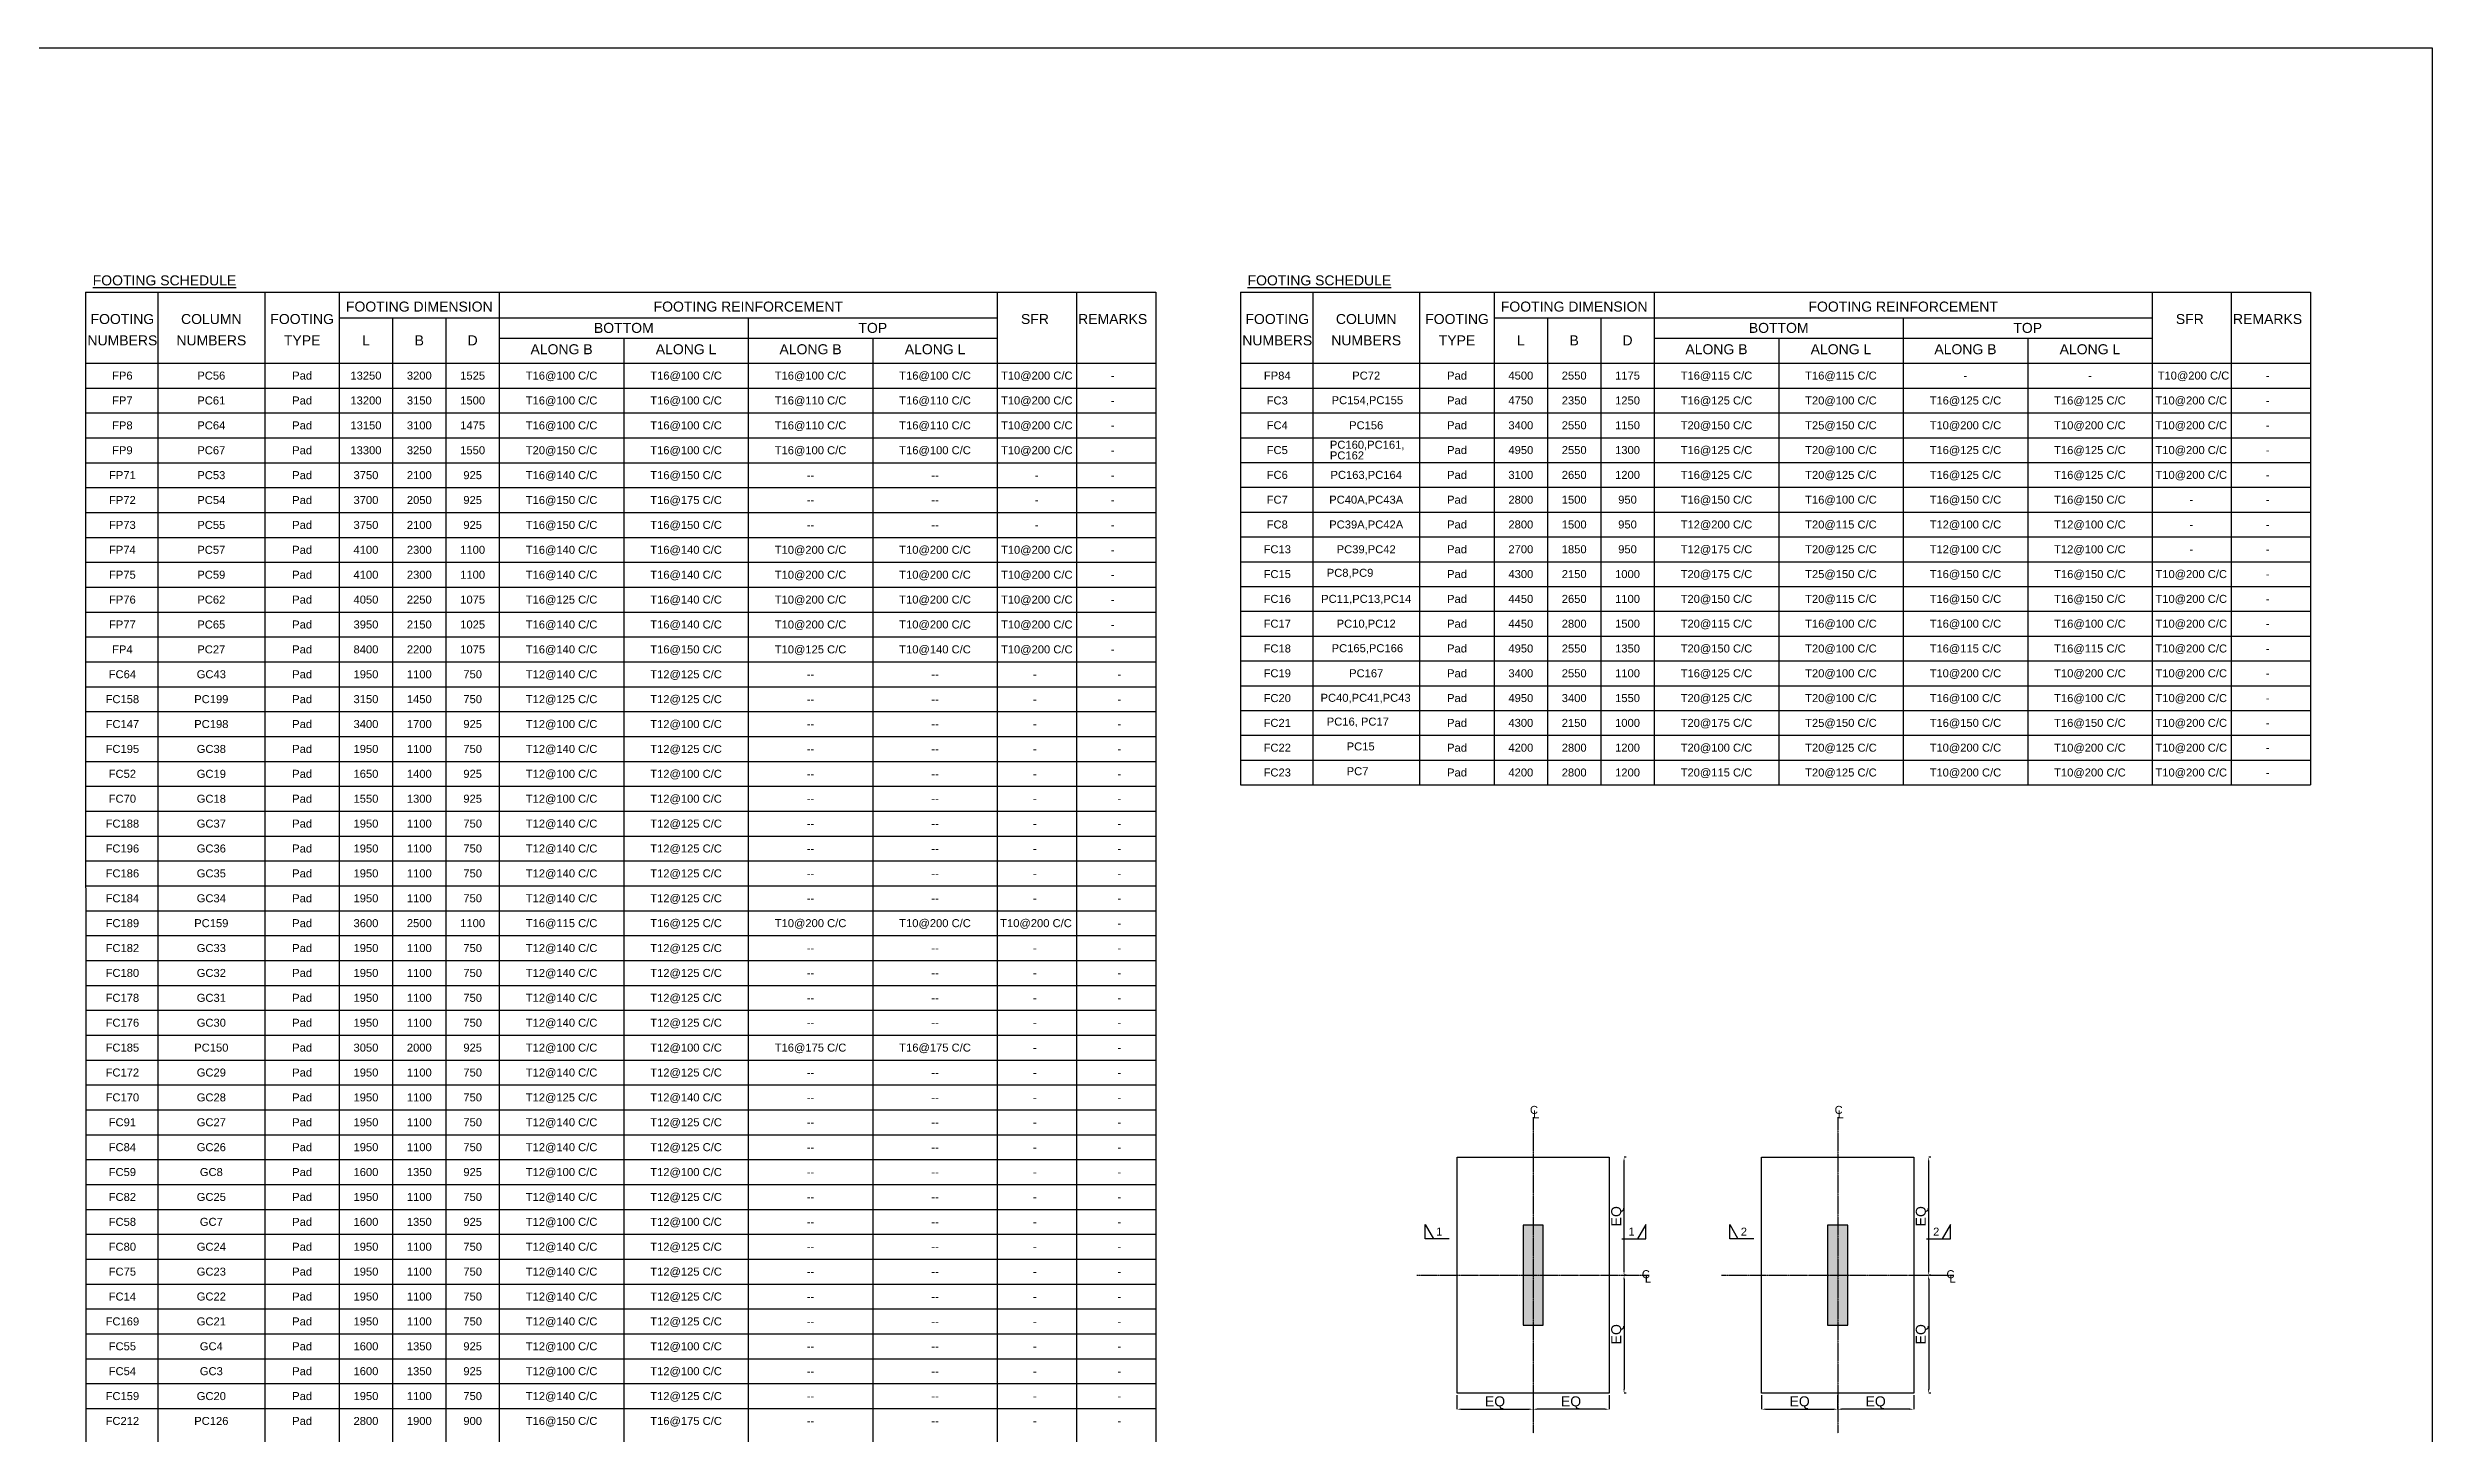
# Model space of a CAD drawing. Header units: inches. Extents: x 35396 to 130080, y -44382 to 22048.
# Drawn here: x 70486 to 130080, y -12591 to 22048 of the extents above; entities that cross this region are included whole.
import ezdxf
from ezdxf.enums import TextEntityAlignment as Align

# ---------------------------------------------------------------- set-up
doc = ezdxf.new("R2010")
doc.units = ezdxf.units.IN
doc.header["$LTSCALE"] = 10
doc.header["$MEASUREMENT"] = 0
doc.linetypes.add('GPL_Grid Line', pattern=[21, 12, -3, 3, -3])
for name, color, linetype in [('-DIM', 7, 'Continuous'), ('S-ANNO-LEGN', 252, 'Continuous'), ('S-ANNO-SYMB- SECT', 4, 'Continuous'), ('S-ANNO-TEXT', 3, 'Continuous'), ('S-ANNO-TEXTB', 4, 'Continuous'), ('S-FNDN', 7, 'Continuous'), ('S-REVISION', 1, 'Continuous'), ('S-SHEAR WALL', 5, 'Continuous'), ('Schedule Header', 4, 'Continuous')]:
    doc.layers.add(name, color=color, linetype=linetype)
doc.styles.add('GOKANI', font='arial.ttf')
doc.styles.add('GOKANI BOLD', font='ARIAL.TTF')
doc.dimstyles.new('S-DIM-50', dxfattribs={"dimscale": 50, "dimtxt": 2, "dimasz": 2, "dimexe": 0, "dimexo": 1, "dimgap": 0.5, "dimtad": 1, "dimdec": 0, "dimrnd": 5, "dimzin": 1, "dimdsep": 46, "dimtxsty": 'GOKANI', "dimcen": 0, "dimclrd": 1, "dimclre": 1, "dimclrt": 3, "dimadec": 0, "dimazin": 0, "dimtfac": 1, "dimtdec": 0, "dimtmove": 0, "dimatfit": 3, "dimfxl": 1, "dimtolj": 1, "dimtzin": 0, "dimarcsym": 0})

# ---------------------------------------------------------------- blocks, each defined once
blk = doc.blocks.new('*D20')
at = {"layer": '-DIM', "color": 1, "lineweight": -2}
for p, q in [((109931, -8639), (109881, -8639)), ((109881, -8739), (109881, -11489)), ((109931, -11589), (109881, -11589))]:
    blk.add_line(p, q, dxfattribs=at)
at = {"layer": '-DIM', "color": 1}
for points in [[(109897, -8739), (109864, -8739), (109881, -8639)], [(109864, -11489), (109897, -11489), (109881, -11589)]]:
    blk.add_solid(points, dxfattribs=at)
at = {"layer": '-DIM', "color": 3, "insert": (109719, -10114), "char_height": 250, "attachment_point": 5, "rotation": 90, "style": 'GOKANI'}
blk.add_mtext('\\A1;EQ', dxfattribs=at)
blk = doc.blocks.new('*D21')
at = {"layer": '-DIM', "color": 1, "lineweight": -2}
for p, q in [((107606, -11639), (107606, -11988)), ((109506, -11639), (109506, -11988)), ((109406, -11988), (107706, -11988))]:
    blk.add_line(p, q, dxfattribs=at)
at = {"layer": '-DIM', "color": 1}
for points in [[(107706, -11972), (107706, -12005), (107606, -11988)], [(109406, -12005), (109406, -11972), (109506, -11988)]]:
    blk.add_solid(points, dxfattribs=at)
at = {"layer": '-DIM', "color": 3, "insert": (108556, -11826), "char_height": 250, "attachment_point": 5, "style": 'GOKANI'}
blk.add_mtext('\\A1;EQ', dxfattribs=at)
blk = doc.blocks.new('*D22')
at = {"layer": '-DIM', "color": 1, "lineweight": -2}
for p, q in [((109931, -5689), (109881, -5689)), ((109881, -8539), (109881, -5789)), ((109931, -8639), (109881, -8639))]:
    blk.add_line(p, q, dxfattribs=at)
at = {"layer": '-DIM', "color": 1}
for points in [[(109897, -5789), (109864, -5789), (109881, -5689)], [(109864, -8539), (109897, -8539), (109881, -8639)]]:
    blk.add_solid(points, dxfattribs=at)
at = {"layer": '-DIM', "color": 3, "insert": (109719, -7164), "char_height": 250, "attachment_point": 5, "rotation": 90, "style": 'GOKANI'}
blk.add_mtext('\\A1;EQ', dxfattribs=at)
blk = doc.blocks.new('*D23')
at = {"layer": '-DIM', "color": 1, "lineweight": -2}
for p, q in [((105706, -11639), (105706, -11988)), ((107606, -11639), (107606, -11988)), ((105806, -11988), (107506, -11988))]:
    blk.add_line(p, q, dxfattribs=at)
at = {"layer": '-DIM', "color": 1}
for points in [[(105806, -11972), (105806, -12005), (105706, -11988)], [(107506, -12005), (107506, -11972), (107606, -11988)]]:
    blk.add_solid(points, dxfattribs=at)
at = {"layer": '-DIM', "color": 3, "insert": (106656, -11826), "char_height": 250, "attachment_point": 5, "style": 'GOKANI'}
blk.add_mtext('\\A1;EQ', dxfattribs=at)
blk = doc.blocks.new('*D26')
at = {"layer": '-DIM', "color": 1, "lineweight": -2}
for p, q in [((117544, -8639), (117494, -8639)), ((117494, -8739), (117494, -11489)), ((117544, -11589), (117494, -11589))]:
    blk.add_line(p, q, dxfattribs=at)
at = {"layer": '-DIM', "color": 1}
for points in [[(117510, -8739), (117477, -8739), (117494, -8639)], [(117477, -11489), (117510, -11489), (117494, -11589)]]:
    blk.add_solid(points, dxfattribs=at)
at = {"layer": '-DIM', "color": 3, "insert": (117332, -10114), "char_height": 250, "attachment_point": 5, "rotation": 90, "style": 'GOKANI'}
blk.add_mtext('\\A1;EQ', dxfattribs=at)
blk = doc.blocks.new('*D27')
at = {"layer": '-DIM', "color": 1, "lineweight": -2}
for p, q in [((115219, -11639), (115219, -11988)), ((117119, -11639), (117119, -11988)), ((117019, -11988), (115319, -11988))]:
    blk.add_line(p, q, dxfattribs=at)
at = {"layer": '-DIM', "color": 1}
for points in [[(115319, -11972), (115319, -12005), (115219, -11988)], [(117019, -12005), (117019, -11972), (117119, -11988)]]:
    blk.add_solid(points, dxfattribs=at)
at = {"layer": '-DIM', "color": 3, "insert": (116169, -11826), "char_height": 250, "attachment_point": 5, "style": 'GOKANI'}
blk.add_mtext('\\A1;EQ', dxfattribs=at)
blk = doc.blocks.new('*D28')
at = {"layer": '-DIM', "color": 1, "lineweight": -2}
for p, q in [((117544, -5689), (117494, -5689)), ((117494, -8539), (117494, -5789)), ((117544, -8639), (117494, -8639))]:
    blk.add_line(p, q, dxfattribs=at)
at = {"layer": '-DIM', "color": 1}
for points in [[(117510, -5789), (117477, -5789), (117494, -5689)], [(117477, -8539), (117510, -8539), (117494, -8639)]]:
    blk.add_solid(points, dxfattribs=at)
at = {"layer": '-DIM', "color": 3, "insert": (117332, -7164), "char_height": 250, "attachment_point": 5, "rotation": 90, "style": 'GOKANI'}
blk.add_mtext('\\A1;EQ', dxfattribs=at)
blk = doc.blocks.new('*D29')
at = {"layer": '-DIM', "color": 1, "lineweight": -2}
for p, q in [((113319, -11639), (113319, -11988)), ((115219, -11639), (115219, -11988)), ((113419, -11988), (115119, -11988))]:
    blk.add_line(p, q, dxfattribs=at)
at = {"layer": '-DIM', "color": 1}
for points in [[(113419, -11972), (113419, -12005), (113319, -11988)], [(115119, -12005), (115119, -11972), (115219, -11988)]]:
    blk.add_solid(points, dxfattribs=at)
at = {"layer": '-DIM', "color": 3, "insert": (114269, -11826), "char_height": 250, "attachment_point": 5, "style": 'GOKANI'}
blk.add_mtext('\\A1;EQ', dxfattribs=at)

msp = doc.modelspace()

# ---------------------------------------------------------------- hatches: boundary and pattern name
at = {"layer": 'S-SHEAR WALL'}
for points in [[(107356.5, -7389.2), (107356.5, -9889.2), (107856.5, -9889.2), (107856.5, -7389.2)], [(114969.5, -7389.2), (114969.5, -9889.2), (115469.5, -9889.2), (115469.5, -7389.2)]]:
    msp.add_hatch(color=256, dxfattribs=at).paths.add_polyline_path(points)

# ---------------------------------------------------------------- linework, layer by layer
msp.add_lwpolyline([(35395.9, 22048.4), (130080.1, 22048.4), (130080.1, -44381.5), (35395.9, -44381.5)], close=True)
at = {"layer": 'S-ANNO-LEGN'}
for p, q in [((71433.1, 15940), (98176.3, 15940)), ((71433.1, 15940), (71437.2, -22548.9)), ((73242.3, 15940), (73242.3, -22548.9)), ((75909, 15940), (75909, -22548.9)), ((77773.1, 15940), (77773.1, -22548.9)), ((81773.1, 15940), (81773.1, -22548.9)), ((94217.6, 15940), (94217.6, -22548.9)), ((94217.6, 15940), (94217.6, -22548.9)), ((96193.7, 15940), (96193.7, -22548.9)), ((98176.3, 15940), (98176.3, -22548.9)), ((100294.6, 15940), (127037.8, 15940)), ((100294.6, 15940), (100294.6, 3617.8)), ((102103.8, 15940), (102103.8, 3617.8)), ((104770.5, 15940), (104770.5, 3617.8)), ((106634.7, 15940), (106634.7, 3617.8)), ((110634.7, 15940), (110634.7, 3617.8)), ((123079.1, 15940), (123079.1, 3617.8)), ((123079.1, 15940), (123079.1, 3617.8)), ((125055.2, 15940), (125055.2, 3617.8)), ((127037.8, 15940), (127037.8, 3617.8)), ((77773.1, 15295.6), (94217.6, 15295.6)), ((79106.5, 15295.6), (79106.5, -22548.9)), ((80439.8, 15295.6), (80439.8, -22548.9)), ((87995.4, 15295.6), (87995.4, -22548.9)), ((106634.7, 15295.6), (123079.1, 15295.6)), ((107968, 15295.6), (107968, 3617.8)), ((109301.3, 15295.6), (109301.3, 3617.8)), ((116856.9, 15295.6), (116856.9, 3617.8)), ((81773.1, 14784.5), (94217.6, 14784.5)), ((84884.2, 14784.5), (84884.2, -22548.9)), ((91106.5, 14784.5), (91106.5, -22548.9)), ((110634.7, 14784.5), (123079.1, 14784.5)), ((113745.8, 14784.5), (113745.8, 3617.8)), ((119968, 14784.5), (119968, 3617.8)), ((71433.1, 14162.2), (98176.3, 14162.2)), ((71433.1, 14162.2), (98176.3, 14162.2)), ((100294.6, 14162.2), (127037.8, 14162.2)), ((71433.1, 13540), (98176.3, 13540)), ((100294.6, 13540), (127037.8, 13540)), ((71433.1, 12917.8), (98176.3, 12917.8)), ((100294.6, 12917.8), (127037.8, 12917.8)), ((100294.6, 12917.8), (127037.8, 12917.8)), ((71433.1, 12295.6), (98176.3, 12295.6)), ((100294.6, 12297.8), (127037.8, 12297.8)), ((71433.1, 11673.3), (98176.3, 11673.3)), ((71433.1, 11673.3), (98176.3, 11673.3)), ((100294.6, 11677.8), (127037.8, 11677.8)), ((71433.1, 11051.1), (98176.3, 11051.1)), ((100294.6, 11057.8), (127037.8, 11057.8)), ((71433.1, 10428.9), (98176.3, 10428.9)), ((100294.6, 10437.8), (127037.8, 10437.8)), ((71433.1, 9806.7), (98176.3, 9806.7)), ((100294.6, 9817.8), (127037.8, 9817.8)), ((71433.1, 9184.5), (98176.3, 9184.5)), ((100294.6, 9197.8), (127037.8, 9197.8)), ((71433.1, 8562.2), (98176.3, 8562.2)), ((100294.6, 8577.8), (127037.8, 8577.8)), ((71433.1, 7940), (98176.3, 7940)), ((100294.6, 7957.8), (127037.8, 7957.8)), ((71433.1, 7317.8), (98176.3, 7317.8)), ((100294.6, 7337.8), (127037.8, 7337.8)), ((71433.1, 6695.6), (98176.3, 6695.6)), ((71433.1, 6695.6), (98176.3, 6695.6)), ((100294.6, 6717.8), (127037.8, 6717.8)), ((71433.1, 6073.3), (98176.3, 6073.3)), ((100294.6, 6097.8), (127037.8, 6097.8)), ((71433.1, 5451.1), (98176.3, 5451.1)), ((71433.1, 5451.1), (98176.3, 5451.1)), ((100294.6, 5477.8), (127037.8, 5477.8)), ((71433.1, 4828.9), (98176.3, 4828.9)), ((100294.6, 4857.8), (127037.8, 4857.8)), ((71433.1, 4206.7), (98176.3, 4206.7)), ((100294.6, 4237.8), (127037.8, 4237.8)), ((71433.1, 3584.5), (98176.3, 3584.5)), ((100294.6, 3617.8), (127037.8, 3617.8)), ((71433.1, 2962.2), (98176.3, 2962.2)), ((71433.1, 2340), (98176.3, 2340)), ((71433.1, 1717.8), (98176.3, 1717.8)), ((71433.1, 1095.6), (98176.3, 1095.6)), ((71433.1, 473.3), (98176.3, 473.3)), ((71433.1, -148.9), (98176.3, -148.9)), ((71433.1, -771.1), (98176.3, -771.1)), ((71433.1, -1393.3), (98176.3, -1393.3)), ((71433.1, -2015.5), (98176.3, -2015.5)), ((71433.1, -2637.8), (98176.3, -2637.8)), ((71433.1, -3260), (98176.3, -3260)), ((71433.1, -3882.2), (98176.3, -3882.2)), ((71433.1, -4504.4), (98176.3, -4504.4)), ((71433.1, -4504.4), (98176.3, -4504.4)), ((71433.1, -5126.7), (98176.3, -5126.7)), ((71433.1, -5748.9), (98176.3, -5748.9)), ((71433.1, -6371.1), (98176.3, -6371.1)), ((71433.1, -6993.3), (98176.3, -6993.3)), ((71433.1, -7615.5), (98176.3, -7615.5)), ((71433.1, -8237.8), (98176.3, -8237.8)), ((71433.1, -8860), (98176.3, -8860)), ((71433.1, -9482.2), (98176.3, -9482.2)), ((71433.1, -10104.4), (98176.3, -10104.4)), ((71433.1, -10726.7), (98176.3, -10726.7)), ((71433.1, -11348.9), (98176.3, -11348.9)), ((71433.1, -11971.1), (98176.3, -11971.1)), ((71433.1, -11971.1), (98176.3, -11971.1))]:
    msp.add_line(p, q, dxfattribs=at)
at = {"layer": 'S-ANNO-SYMB- SECT'}
for points in [[(105507.7, -7727.1), (104907.7, -7727.1), (104907.7, -7367.1), (105115.5, -7727.1)], [(109824, -7727.1), (110424, -7727.1), (110424, -7367.1), (110216.1, -7727.1)], [(113120.7, -7727.1), (112520.7, -7727.1), (112520.7, -7367.1), (112728.5, -7727.1)], [(117437, -7727.1), (118037, -7727.1), (118037, -7367.1), (117829.1, -7727.1)]]:
    msp.add_lwpolyline(points, dxfattribs=at)
at = {"layer": 'S-FNDN'}
for points in [[(105706.5, -5689.2), (109506.5, -5689.2), (109506.5, -11589.2), (105706.5, -11589.2)], [(113319.5, -5689.2), (117119.5, -5689.2), (117119.5, -11589.2), (113319.5, -11589.2)]]:
    msp.add_lwpolyline(points, close=True, dxfattribs=at)
at = {"layer": 'S-REVISION', "linetype": 'GPL_Grid Line', "ltscale": 0.1}
for p, q in [((107606.5, -4689.2, 0), (107606.5, -12589.2, 0)), ((115219.5, -4689.2, 0), (115219.5, -12589.2, 0)), ((104706.5, -8639.2, 0), (110506.5, -8639.2, 0)), ((112319.5, -8639.2, 0), (118119.5, -8639.2, 0))]:
    msp.add_line(p, q, dxfattribs=at)
at = {"layer": 'S-SHEAR WALL', "elevation": 0}
for points in [[(107356.5, -9889.2), (107856.5, -9889.2), (107856.5, -7389.2), (107356.5, -7389.2)], [(114969.5, -9889.2), (115469.5, -9889.2), (115469.5, -7389.2), (114969.5, -7389.2)]]:
    msp.add_lwpolyline(points, close=True, dxfattribs=at)

# ---------------------------------------------------------------- texts
at = {"layer": 'S-ANNO-SYMB- SECT', "style": 'GOKANI'}
for s, p in [('C', (107630.8, -4506)), ('L', (107683.8, -4614.3)), ('C', (115243.8, -4506)), ('L', (115296.8, -4614.3)), ('1', (105262.5, -7547.9)), ('1', (110069.1, -7547.9)), ('2', (112875.5, -7547.9)), ('2', (117682.1, -7547.9)), ('C', (110426.9, -8613.3, 0)), ('L', (110479.9, -8721.6, 0)), ('C', (118039.9, -8613.3, 0)), ('L', (118092.9, -8721.6, 0))]:
    msp.add_text(s, height=200, dxfattribs=at).set_placement(p, align=Align.MIDDLE)
at = {"layer": 'S-ANNO-TEXT', "style": 'GOKANI'}
for s, p in [('FP6', (72352.7, 13851.1)), ('PC56', (74575.6, 13851.1)), ('Pad', (76845.3, 13851.1)), ('13250', (78439.8, 13851.1)), ('3200', (79773.1, 13851.1)), ('1525', (81106.5, 13851.1)), ('T16@100 C/C', (83328.7, 13851.1)), ('T16@100 C/C', (86439.8, 13851.1)), ('T16@100 C/C', (89550.9, 13851.1)), ('T16@100 C/C', (92662, 13851.1)), ('T10@200 C/C', (95204.1, 13851.1)), ('-', (97101.2, 13851.1)), ('FP84', (101214.2, 13851.1)), ('PC72', (103437.2, 13851.1)), ('Pad', (105706.8, 13851.1)), ('4500', (107301.3, 13851.1)), ('2550', (108634.7, 13851.1)), ('1175', (109968, 13851.1)), ('T16@115 C/C', (112190.2, 13851.1)), ('T16@115 C/C', (115301.3, 13851.1)), ('-', (118412.4, 13851.1)), ('-', (121523.5, 13851.1)), ('T10@200 C/C', (124111.2, 13851.1)), ('-', (125962.8, 13851.1)), ('FP7', (72352.7, 13228.9)), ('PC61', (74575.6, 13228.9)), ('Pad', (76845.3, 13228.9)), ('13200', (78439.8, 13228.9)), ('3150', (79773.1, 13228.9)), ('1500', (81106.5, 13228.9)), ('T16@100 C/C', (83328.7, 13228.9)), ('T16@100 C/C', (86439.8, 13228.9)), ('T16@110 C/C', (89550.9, 13228.9)), ('T16@110 C/C', (92662, 13228.9)), ('T10@200 C/C', (95204.1, 13228.9)), ('-', (97101.2, 13228.9)), ('-', (97101.2, 13228.9)), ('FC3', (101214.2, 13228.9)), ('Pad', (105706.8, 13228.9)), ('4750', (107301.3, 13228.9)), ('2350', (108634.7, 13228.9)), ('1250', (109968, 13228.9)), ('T16@125 C/C', (112190.2, 13228.9)), ('T20@100 C/C', (115301.3, 13228.9)), ('T16@125 C/C', (118412.4, 13228.9)), ('T16@125 C/C', (121523.5, 13228.9)), ('T10@200 C/C', (124055.6, 13228.9)), ('-', (125962.8, 13228.9)), ('FP8', (72352.7, 12606.7)), ('PC64', (74575.6, 12606.7)), ('Pad', (76845.3, 12606.7)), ('13150', (78439.8, 12606.7)), ('3100', (79773.1, 12606.7)), ('1475', (81106.5, 12606.7)), ('T16@100 C/C', (83328.7, 12606.7)), ('T16@100 C/C', (86439.8, 12606.7)), ('T16@110 C/C', (89550.9, 12606.7)), ('T16@110 C/C', (92662, 12606.7)), ('T10@200 C/C', (95204.1, 12606.7)), ('-', (97101.2, 12606.7)), ('FC4', (101214.2, 12608.9)), ('PC156', (103437.2, 12608.9)), ('Pad', (105706.8, 12608.9)), ('3400', (107301.3, 12608.9)), ('2550', (108634.7, 12608.9)), ('1150', (109968, 12608.9)), ('T20@150 C/C', (112190.2, 12608.9)), ('T25@150 C/C', (115301.3, 12608.9)), ('T10@200 C/C', (118412.4, 12608.9)), ('T10@200 C/C', (121523.5, 12608.9)), ('T10@200 C/C', (124055.6, 12608.9)), ('-', (125962.8, 12608.9)), ('FP9', (72352.7, 11984.5)), ('PC67', (74575.6, 11984.5)), ('Pad', (76845.3, 11984.5)), ('13300', (78439.8, 11984.5)), ('3250', (79773.1, 11984.5)), ('1550', (81106.5, 11984.5)), ('T20@150 C/C', (83328.7, 11984.5)), ('T16@100 C/C', (86439.8, 11984.5)), ('T16@100 C/C', (89550.9, 11984.5)), ('T16@100 C/C', (92662, 11984.5)), ('T10@200 C/C', (95204.1, 11984.5)), ('-', (97101.2, 11984.5)), ('FC5', (101214.2, 11988.9)), ('Pad', (105706.8, 11988.9)), ('4950', (107301.3, 11988.9)), ('2550', (108634.7, 11988.9)), ('1300', (109968, 11988.9)), ('T16@125 C/C', (112190.2, 11988.9)), ('T20@100 C/C', (115301.3, 11988.9)), ('T16@125 C/C', (118412.4, 11988.9)), ('T16@125 C/C', (121523.5, 11988.9)), ('T10@200 C/C', (124055.6, 11988.9)), ('-', (125962.8, 11988.9)), ('FP71', (72352.7, 11362.2)), ('PC53', (74575.6, 11362.2)), ('Pad', (76845.3, 11362.2)), ('3750', (78439.8, 11362.2)), ('2100', (79773.1, 11362.2)), ('925', (81106.5, 11362.2)), ('T16@140 C/C', (83328.7, 11362.2)), ('T16@150 C/C', (86439.8, 11362.2)), ('--', (89550.9, 11362.2)), ('--', (92662, 11362.2)), ('-', (95204.1, 11362.2)), ('-', (97101.2, 11362.2)), ('FC6', (101214.2, 11368.9)), ('PC163,PC164', (103437.2, 11368.9)), ('Pad', (105706.8, 11368.9)), ('3100', (107301.3, 11368.9)), ('2650', (108634.7, 11368.9)), ('1200', (109968, 11368.9)), ('T16@125 C/C', (112190.2, 11368.9)), ('T20@125 C/C', (115301.3, 11368.9)), ('T16@125 C/C', (118412.4, 11368.9)), ('T16@125 C/C', (121523.5, 11368.9)), ('T10@200 C/C', (124055.6, 11368.9)), ('-', (125962.8, 11368.9)), ('FP72', (72352.7, 10740)), ('PC54', (74575.6, 10740)), ('Pad', (76845.3, 10740)), ('3700', (78439.8, 10740)), ('2050', (79773.1, 10740)), ('925', (81106.5, 10740)), ('T16@150 C/C', (83328.7, 10740)), ('T16@175 C/C', (86439.8, 10740)), ('--', (89550.9, 10740)), ('--', (92662, 10740)), ('-', (95204.1, 10740)), ('-', (97101.2, 10740)), ('FC7', (101214.2, 10748.9)), ('PC40A,PC43A', (103437.2, 10748.9)), ('Pad', (105706.8, 10748.9)), ('2800', (107301.3, 10748.9)), ('1500', (108634.7, 10748.9)), ('950', (109968, 10748.9)), ('T16@150 C/C', (112190.2, 10748.9)), ('T16@100 C/C', (115301.3, 10748.9)), ('T16@150 C/C', (118412.4, 10748.9)), ('T16@150 C/C', (121523.5, 10748.9)), ('-', (124055.6, 10748.9)), ('-', (125962.8, 10748.9)), ('FP73', (72352.7, 10117.8)), ('PC55', (74575.6, 10117.8)), ('Pad', (76845.3, 10117.8)), ('3750', (78439.8, 10117.8)), ('2100', (79773.1, 10117.8)), ('925', (81106.5, 10117.8)), ('T16@150 C/C', (83328.7, 10117.8)), ('T16@150 C/C', (86439.8, 10117.8)), ('FC8', (101214.2, 10128.9)), ('PC39A,PC42A', (103437.2, 10128.9)), ('Pad', (105706.8, 10128.9)), ('2800', (107301.3, 10128.9)), ('1500', (108634.7, 10128.9)), ('950', (109968, 10128.9)), ('T12@200 C/C', (112190.2, 10128.9)), ('T20@115 C/C', (115301.3, 10128.9)), ('T12@100 C/C', (118412.4, 10128.9)), ('T12@100 C/C', (121523.5, 10128.9)), ('FP74', (72352.7, 9495.6)), ('PC57', (74575.6, 9495.6)), ('Pad', (76845.3, 9495.6)), ('4100', (78439.8, 9495.6)), ('2300', (79773.1, 9495.6)), ('1100', (81106.5, 9495.6)), ('T16@140 C/C', (83328.7, 9495.6)), ('T16@140 C/C', (86439.8, 9495.6)), ('T10@200 C/C', (89550.9, 9495.6)), ('--', (89550.9, 10117.8)), ('T10@200 C/C', (92662, 9495.6)), ('--', (92662, 10117.8)), ('T10@200 C/C', (95204.1, 9495.6)), ('-', (95204.1, 10117.8)), ('-', (97101.2, 10117.8)), ('FC13', (101214.2, 9508.9)), ('PC39,PC42', (103437.2, 9508.9)), ('Pad', (105706.8, 9508.9)), ('2700', (107301.3, 9508.9)), ('1850', (108634.7, 9508.9)), ('950', (109968, 9508.9)), ('T12@175 C/C', (112190.2, 9508.9)), ('T20@125 C/C', (115301.3, 9508.9)), ('T12@100 C/C', (118412.4, 9508.9)), ('T12@100 C/C', (121523.5, 9508.9)), ('-', (124055.6, 10128.9)), ('-', (125962.8, 10128.9)), ('FP75', (72352.7, 8873.3)), ('PC59', (74575.6, 8873.3)), ('Pad', (76845.3, 8873.3)), ('4100', (78439.8, 8873.3)), ('2300', (79773.1, 8873.3)), ('1100', (81106.5, 8873.3)), ('T16@140 C/C', (83328.7, 8873.3)), ('T16@140 C/C', (86439.8, 8873.3)), ('T10@200 C/C', (89550.9, 8873.3)), ('T10@200 C/C', (92662, 8873.3)), ('T10@200 C/C', (95204.1, 8873.3)), ('-', (97101.2, 9495.6)), ('FC15', (101214.2, 8888.9)), ('Pad', (105706.8, 8888.9)), ('4300', (107301.3, 8888.9)), ('2150', (108634.7, 8888.9)), ('1000', (109968, 8888.9)), ('T20@175 C/C', (112190.2, 8888.9)), ('T25@150 C/C', (115301.3, 8888.9)), ('T16@150 C/C', (118412.4, 8888.9)), ('T16@150 C/C', (121523.5, 8888.9)), ('T10@200 C/C', (124055.6, 8888.9)), ('-', (124055.6, 9508.9)), ('-', (125962.8, 9508.9)), ('FP76', (72352.7, 8251.1)), ('PC62', (74575.6, 8251.1)), ('Pad', (76845.3, 8251.1)), ('4050', (78439.8, 8251.1)), ('2250', (79773.1, 8251.1)), ('1075', (81106.5, 8251.1)), ('T16@125 C/C', (83328.7, 8251.1)), ('T16@140 C/C', (86439.8, 8251.1)), ('T10@200 C/C', (89550.9, 8251.1)), ('T10@200 C/C', (92662, 8251.1)), ('T10@200 C/C', (95204.1, 8251.1)), ('-', (97101.2, 8873.3)), ('FC16', (101214.2, 8268.9)), ('PC11,PC13,PC14', (103437.2, 8268.9)), ('Pad', (105706.8, 8268.9)), ('4450', (107301.3, 8268.9)), ('2650', (108634.7, 8268.9)), ('1100', (109968, 8268.9)), ('T20@150 C/C', (112190.2, 8268.9)), ('T20@115 C/C', (115301.3, 8268.9)), ('T16@150 C/C', (118412.4, 8268.9)), ('T16@150 C/C', (121523.5, 8268.9)), ('T10@200 C/C', (124055.6, 8268.9)), ('-', (125962.8, 8888.9)), ('-', (97101.2, 8251.1)), ('FC17', (101214.2, 7648.9)), ('PC10,PC12', (103437.2, 7648.9)), ('Pad', (105706.8, 7648.9)), ('4450', (107301.3, 7648.9)), ('2800', (108634.7, 7648.9)), ('1500', (109968, 7648.9)), ('T20@115 C/C', (112190.2, 7648.9)), ('T16@100 C/C', (115301.3, 7648.9)), ('T16@100 C/C', (118412.4, 7648.9)), ('T16@100 C/C', (121523.5, 7648.9)), ('T10@200 C/C', (124055.6, 7648.9)), ('-', (125962.8, 8268.9)), ('FP77', (72352.7, 7628.9)), ('PC65', (74575.6, 7628.9)), ('Pad', (76845.3, 7628.9)), ('3950', (78439.8, 7628.9)), ('2150', (79773.1, 7628.9)), ('1025', (81106.5, 7628.9)), ('T16@140 C/C', (83328.7, 7628.9)), ('T16@140 C/C', (86439.8, 7628.9)), ('T10@200 C/C', (89550.9, 7628.9)), ('T10@200 C/C', (92662, 7628.9)), ('T10@200 C/C', (95204.1, 7628.9)), ('-', (97101.2, 7628.9)), ('-', (125962.8, 7648.9)), ('FP4', (72352.7, 7006.7)), ('PC27', (74575.6, 7006.7)), ('Pad', (76845.3, 7006.7)), ('8400', (78439.8, 7006.7)), ('2200', (79773.1, 7006.7)), ('1075', (81106.5, 7006.7)), ('T16@140 C/C', (83328.7, 7006.7)), ('T16@150 C/C', (86439.8, 7006.7)), ('T10@125 C/C', (89550.9, 7006.7)), ('T10@140 C/C', (92662, 7006.7)), ('T10@200 C/C', (95204.1, 7006.7)), ('-', (97101.2, 7006.7)), ('FC18', (101214.2, 7028.9)), ('Pad', (105706.8, 7028.9)), ('4950', (107301.3, 7028.9)), ('2550', (108634.7, 7028.9)), ('1350', (109968, 7028.9)), ('T20@150 C/C', (112190.2, 7028.9)), ('T20@100 C/C', (115301.3, 7028.9)), ('T16@115 C/C', (118412.4, 7028.9)), ('T16@115 C/C', (121523.5, 7028.9)), ('T10@200 C/C', (124055.6, 7028.9)), ('-', (125962.8, 7028.9)), ('FC64', (72352.7, 6384.5)), ('GC43', (74575.6, 6384.5)), ('Pad', (76845.3, 6384.5)), ('1950', (78439.8, 6384.5)), ('1100', (79773.1, 6384.5)), ('750', (81106.5, 6384.5)), ('T12@140 C/C', (83328.7, 6384.5)), ('T12@125 C/C', (86439.8, 6384.5)), ('--', (89550.9, 6384.5)), ('--', (92662, 6384.5)), ('-', (95156.5, 6384.5)), ('-', (97268, 6384.5)), ('FC19', (101214.2, 6408.9)), ('PC167', (103437.2, 6408.9)), ('Pad', (105706.8, 6408.9)), ('3400', (107301.3, 6408.9)), ('2550', (108634.7, 6408.9)), ('1100', (109968, 6408.9)), ('T16@125 C/C', (112190.2, 6408.9)), ('T20@100 C/C', (115301.3, 6408.9)), ('T10@200 C/C', (118412.4, 6408.9)), ('T10@200 C/C', (121523.5, 6408.9)), ('T10@200 C/C', (124055.6, 6408.9)), ('-', (125962.8, 6408.9)), ('FC158', (72352.7, 5762.2)), ('PC199', (74575.6, 5762.2)), ('Pad', (76845.3, 5762.2)), ('3150', (78439.8, 5762.2)), ('1450', (79773.1, 5762.2)), ('750', (81106.5, 5762.2)), ('T12@125 C/C', (83328.7, 5762.2)), ('T12@125 C/C', (86439.8, 5762.2)), ('--', (89550.9, 5762.2)), ('--', (92662, 5762.2)), ('-', (95156.5, 5762.2)), ('-', (97268, 5762.2)), ('FC20', (101214.2, 5788.9)), ('Pad', (105706.8, 5788.9)), ('4950', (107301.3, 5788.9)), ('3400', (108634.7, 5788.9)), ('1550', (109968, 5788.9)), ('T20@125 C/C', (112190.2, 5788.9)), ('T20@100 C/C', (115301.3, 5788.9)), ('T16@100 C/C', (118412.4, 5788.9)), ('T16@100 C/C', (121523.5, 5788.9)), ('T10@200 C/C', (124055.6, 5788.9)), ('-', (125962.8, 5788.9)), ('FC147', (72352.7, 5140)), ('PC198', (74575.6, 5140)), ('Pad', (76845.3, 5140)), ('3400', (78439.8, 5140)), ('1700', (79773.1, 5140)), ('925', (81106.5, 5140)), ('T12@100 C/C', (83328.7, 5140)), ('T12@100 C/C', (86439.8, 5140)), ('--', (89550.9, 5140)), ('--', (92662, 5140)), ('-', (95156.5, 5140)), ('-', (97268, 5140)), ('FC21', (101214.2, 5168.9)), ('Pad', (105706.8, 5168.9)), ('4300', (107301.3, 5168.9)), ('2150', (108634.7, 5168.9)), ('1000', (109968, 5168.9)), ('T20@175 C/C', (112190.2, 5168.9)), ('T25@150 C/C', (115301.3, 5168.9)), ('T16@150 C/C', (118412.4, 5168.9)), ('T16@150 C/C', (121523.5, 5168.9)), ('T10@200 C/C', (124055.6, 5168.9)), ('-', (125962.8, 5168.9)), ('FC195', (72352.7, 4517.8)), ('GC38', (74575.6, 4517.8)), ('Pad', (76845.3, 4517.8)), ('1950', (78439.8, 4517.8)), ('1100', (79773.1, 4517.8)), ('750', (81106.5, 4517.8)), ('T12@140 C/C', (83328.7, 4517.8)), ('T12@125 C/C', (86439.8, 4517.8)), ('--', (89550.9, 4517.8)), ('--', (92662, 4517.8)), ('-', (95156.5, 4517.8)), ('-', (97268, 4517.8)), ('FC22', (101214.2, 4548.9)), ('Pad', (105706.8, 4548.9)), ('4200', (107301.3, 4548.9)), ('2800', (108634.7, 4548.9)), ('1200', (109968, 4548.9)), ('T20@100 C/C', (112190.2, 4548.9)), ('T20@125 C/C', (115301.3, 4548.9)), ('T10@200 C/C', (118412.4, 4548.9)), ('T10@200 C/C', (121523.5, 4548.9)), ('T10@200 C/C', (124055.6, 4548.9)), ('-', (125962.8, 4548.9)), ('FC52', (72352.7, 3895.6)), ('GC19', (74575.6, 3895.6)), ('Pad', (76845.3, 3895.6)), ('1650', (78439.8, 3895.6)), ('1400', (79773.1, 3895.6)), ('925', (81106.5, 3895.6)), ('T12@100 C/C', (83328.7, 3895.6)), ('T12@100 C/C', (86439.8, 3895.6)), ('--', (89550.9, 3895.6)), ('--', (92662, 3895.6)), ('-', (95156.5, 3895.6)), ('-', (97268, 3895.6)), ('FC23', (101214.2, 3928.9)), ('Pad', (105706.8, 3928.9)), ('4200', (107301.3, 3928.9)), ('2800', (108634.7, 3928.9)), ('1200', (109968, 3928.9)), ('T20@115 C/C', (112190.2, 3928.9)), ('T20@125 C/C', (115301.3, 3928.9)), ('T10@200 C/C', (118412.4, 3928.9)), ('T10@200 C/C', (121523.5, 3928.9)), ('T10@200 C/C', (124055.6, 3928.9)), ('-', (125962.8, 3928.9)), ('FC70', (72352.7, 3273.3)), ('GC18', (74575.6, 3273.3)), ('Pad', (76845.3, 3273.3)), ('1550', (78439.8, 3273.3)), ('1300', (79773.1, 3273.3)), ('925', (81106.5, 3273.3)), ('T12@100 C/C', (83328.7, 3273.3)), ('T12@100 C/C', (86439.8, 3273.3)), ('--', (89550.9, 3273.3)), ('--', (92662, 3273.3)), ('-', (95156.5, 3273.3)), ('-', (97268, 3273.3)), ('FC188', (72352.7, 2651.1)), ('GC37', (74575.6, 2651.1)), ('Pad', (76845.3, 2651.1)), ('1950', (78439.8, 2651.1)), ('1100', (79773.1, 2651.1)), ('750', (81106.5, 2651.1)), ('T12@140 C/C', (83328.7, 2651.1)), ('T12@125 C/C', (86439.8, 2651.1)), ('--', (89550.9, 2651.1)), ('--', (92662, 2651.1)), ('-', (95156.5, 2651.1)), ('-', (97268, 2651.1)), ('FC196', (72352.7, 2028.9)), ('GC36', (74575.6, 2028.9)), ('Pad', (76845.3, 2028.9)), ('1950', (78439.8, 2028.9)), ('1100', (79773.1, 2028.9)), ('750', (81106.5, 2028.9)), ('T12@140 C/C', (83328.7, 2028.9)), ('T12@125 C/C', (86439.8, 2028.9)), ('--', (89550.9, 2028.9)), ('--', (92662, 2028.9)), ('-', (95156.5, 2028.9)), ('-', (97268, 2028.9)), ('FC186', (72352.7, 1406.7)), ('GC35', (74575.6, 1406.7)), ('Pad', (76845.3, 1406.7)), ('1950', (78439.8, 1406.7)), ('1100', (79773.1, 1406.7)), ('750', (81106.5, 1406.7)), ('T12@140 C/C', (83328.7, 1406.7)), ('T12@125 C/C', (86439.8, 1406.7)), ('--', (89550.9, 1406.7)), ('--', (92662, 1406.7)), ('-', (95156.5, 1406.7)), ('-', (97268, 1406.7)), ('FC184', (72352.7, 784.5)), ('GC34', (74575.6, 784.5)), ('Pad', (76845.3, 784.5)), ('1950', (78439.8, 784.5)), ('1100', (79773.1, 784.5)), ('750', (81106.5, 784.5)), ('T12@140 C/C', (83328.7, 784.5)), ('T12@125 C/C', (86439.8, 784.5)), ('--', (89550.9, 784.5)), ('--', (92662, 784.5)), ('-', (95156.5, 784.5)), ('-', (97268, 784.5)), ('FC189', (72352.7, 162.2)), ('PC159', (74575.6, 162.2)), ('Pad', (76845.3, 162.2)), ('3600', (78439.8, 162.2)), ('2500', (79773.1, 162.2)), ('1100', (81106.5, 162.2)), ('T16@115 C/C', (83328.7, 162.2)), ('T16@125 C/C', (86439.8, 162.2)), ('T10@200 C/C', (89550.9, 162.2)), ('T10@200 C/C', (92662, 162.2)), ('T10@200 C/C', (95185, 162.2)), ('-', (97268, 162.2)), ('FC182', (72352.7, -460)), ('GC33', (74575.6, -460)), ('Pad', (76845.3, -460)), ('1950', (78439.8, -460)), ('1100', (79773.1, -460)), ('750', (81106.5, -460)), ('T12@140 C/C', (83328.7, -460)), ('T12@125 C/C', (86439.8, -460)), ('--', (89550.9, -460)), ('--', (92662, -460)), ('-', (95156.5, -460)), ('-', (97268, -460)), ('FC180', (72352.7, -1082.2)), ('GC32', (74575.6, -1082.2)), ('Pad', (76845.3, -1082.2)), ('1950', (78439.8, -1082.2)), ('1100', (79773.1, -1082.2)), ('750', (81106.5, -1082.2)), ('T12@140 C/C', (83328.7, -1082.2)), ('T12@125 C/C', (86439.8, -1082.2)), ('--', (89550.9, -1082.2)), ('--', (92662, -1082.2)), ('-', (95156.5, -1082.2)), ('-', (97268, -1082.2)), ('FC178', (72352.7, -1704.4)), ('GC31', (74575.6, -1704.4)), ('Pad', (76845.3, -1704.4)), ('1950', (78439.8, -1704.4)), ('1100', (79773.1, -1704.4)), ('750', (81106.5, -1704.4)), ('T12@140 C/C', (83328.7, -1704.4)), ('T12@125 C/C', (86439.8, -1704.4)), ('--', (89550.9, -1704.4)), ('--', (92662, -1704.4)), ('-', (95156.5, -1704.4)), ('-', (97268, -1704.4)), ('FC176', (72352.7, -2326.7)), ('GC30', (74575.6, -2326.7)), ('Pad', (76845.3, -2326.7)), ('1950', (78439.8, -2326.7)), ('1100', (79773.1, -2326.7)), ('750', (81106.5, -2326.7)), ('T12@140 C/C', (83328.7, -2326.7)), ('T12@125 C/C', (86439.8, -2326.7)), ('--', (89550.9, -2326.7)), ('--', (92662, -2326.7)), ('-', (95156.5, -2326.7)), ('-', (97268, -2326.7)), ('FC185', (72352.7, -2948.9)), ('PC150', (74575.6, -2948.9)), ('Pad', (76845.3, -2948.9)), ('3050', (78439.8, -2948.9)), ('2000', (79773.1, -2948.9)), ('925', (81106.5, -2948.9)), ('T12@100 C/C', (83328.7, -2948.9)), ('T12@100 C/C', (86439.8, -2948.9)), ('T16@175 C/C', (89550.9, -2948.9)), ('T16@175 C/C', (92662, -2948.9)), ('-', (95156.5, -2948.9)), ('-', (97268, -2948.9)), ('FC172', (72352.7, -3571.1)), ('GC29', (74575.6, -3571.1)), ('Pad', (76845.3, -3571.1)), ('1950', (78439.8, -3571.1)), ('1100', (79773.1, -3571.1)), ('750', (81106.5, -3571.1)), ('T12@140 C/C', (83328.7, -3571.1)), ('T12@125 C/C', (86439.8, -3571.1)), ('FC170', (72352.7, -4193.3)), ('GC28', (74575.6, -4193.3)), ('Pad', (76845.3, -4193.3)), ('1950', (78439.8, -4193.3)), ('1100', (79773.1, -4193.3)), ('750', (81106.5, -4193.3)), ('T12@125 C/C', (83328.7, -4193.3)), ('T12@140 C/C', (86439.8, -4193.3)), ('--', (89550.9, -3571.1)), ('--', (92662, -3571.1)), ('-', (95156.5, -3571.1)), ('-', (97268, -3571.1)), ('FC91', (72352.7, -4815.5)), ('GC27', (74575.6, -4815.5)), ('Pad', (76845.3, -4815.5)), ('1950', (78439.8, -4815.5)), ('1100', (79773.1, -4815.5)), ('750', (81106.5, -4815.5)), ('T12@140 C/C', (83328.7, -4815.5)), ('T12@125 C/C', (86439.8, -4815.5)), ('--', (89550.9, -4193.3)), ('--', (92662, -4193.3)), ('-', (95156.5, -4193.3)), ('-', (97268, -4193.3)), ('FC84', (72352.7, -5437.8)), ('GC26', (74575.6, -5437.8)), ('Pad', (76845.3, -5437.8)), ('1950', (78439.8, -5437.8)), ('1100', (79773.1, -5437.8)), ('750', (81106.5, -5437.8)), ('T12@140 C/C', (83328.7, -5437.8)), ('T12@125 C/C', (86439.8, -5437.8)), ('--', (89550.9, -4815.5)), ('--', (92662, -4815.5)), ('-', (95156.5, -4815.5)), ('-', (97268, -4815.5)), ('FC59', (72352.7, -6060)), ('GC8', (74575.6, -6060)), ('Pad', (76845.3, -6060)), ('1600', (78439.8, -6060)), ('1350', (79773.1, -6060)), ('925', (81106.5, -6060)), ('T12@100 C/C', (83328.7, -6060)), ('T12@100 C/C', (86439.8, -6060)), ('--', (89550.9, -5437.8)), ('--', (92662, -5437.8)), ('-', (95156.5, -5437.8)), ('-', (97268, -5437.8)), ('--', (89550.9, -6060)), ('--', (92662, -6060)), ('-', (95156.5, -6060)), ('-', (97268, -6060)), ('FC82', (72352.7, -6682.2)), ('GC25', (74575.6, -6682.2)), ('Pad', (76845.3, -6682.2)), ('1950', (78439.8, -6682.2)), ('1100', (79773.1, -6682.2)), ('750', (81106.5, -6682.2)), ('T12@140 C/C', (83328.7, -6682.2)), ('T12@125 C/C', (86439.8, -6682.2)), ('--', (89550.9, -6682.2)), ('--', (92662, -6682.2)), ('-', (95156.5, -6682.2)), ('-', (97268, -6682.2)), ('FC58', (72352.7, -7304.4)), ('GC7', (74575.6, -7304.4)), ('Pad', (76845.3, -7304.4)), ('1600', (78439.8, -7304.4)), ('1350', (79773.1, -7304.4)), ('925', (81106.5, -7304.4)), ('T12@100 C/C', (83328.7, -7304.4)), ('T12@100 C/C', (86439.8, -7304.4)), ('--', (89550.9, -7304.4)), ('--', (92662, -7304.4)), ('-', (95156.5, -7304.4)), ('-', (97268, -7304.4)), ('FC80', (72352.7, -7926.7)), ('GC24', (74575.6, -7926.7)), ('Pad', (76845.3, -7926.7)), ('1950', (78439.8, -7926.7)), ('1100', (79773.1, -7926.7)), ('750', (81106.5, -7926.7)), ('T12@140 C/C', (83328.7, -7926.7)), ('T12@125 C/C', (86439.8, -7926.7)), ('--', (89550.9, -7926.7)), ('--', (92662, -7926.7)), ('-', (95156.5, -7926.7)), ('-', (97268, -7926.7)), ('FC75', (72352.7, -8548.9)), ('GC23', (74575.6, -8548.9)), ('Pad', (76845.3, -8548.9)), ('1950', (78439.8, -8548.9)), ('1100', (79773.1, -8548.9)), ('750', (81106.5, -8548.9)), ('T12@140 C/C', (83328.7, -8548.9)), ('T12@125 C/C', (86439.8, -8548.9)), ('--', (89550.9, -8548.9)), ('--', (92662, -8548.9)), ('-', (95156.5, -8548.9)), ('-', (97268, -8548.9)), ('FC14', (72352.7, -9171.1)), ('GC22', (74575.6, -9171.1)), ('Pad', (76845.3, -9171.1)), ('1950', (78439.8, -9171.1)), ('1100', (79773.1, -9171.1)), ('750', (81106.5, -9171.1)), ('T12@140 C/C', (83328.7, -9171.1)), ('T12@125 C/C', (86439.8, -9171.1)), ('--', (89550.9, -9171.1)), ('--', (92662, -9171.1)), ('-', (95156.5, -9171.1)), ('-', (97268, -9171.1)), ('FC169', (72352.7, -9793.3)), ('GC21', (74575.6, -9793.3)), ('Pad', (76845.3, -9793.3)), ('1950', (78439.8, -9793.3)), ('1100', (79773.1, -9793.3)), ('750', (81106.5, -9793.3)), ('T12@140 C/C', (83328.7, -9793.3)), ('T12@125 C/C', (86439.8, -9793.3)), ('--', (89550.9, -9793.3)), ('--', (92662, -9793.3)), ('-', (95156.5, -9793.3)), ('-', (97268, -9793.3)), ('FC55', (72352.7, -10415.5)), ('GC4', (74575.6, -10415.5)), ('Pad', (76845.3, -10415.5)), ('1600', (78439.8, -10415.5)), ('1350', (79773.1, -10415.5)), ('925', (81106.5, -10415.5)), ('T12@100 C/C', (83328.7, -10415.5)), ('T12@100 C/C', (86439.8, -10415.5)), ('--', (89550.9, -10415.5)), ('--', (92662, -10415.5)), ('-', (95156.5, -10415.5)), ('-', (97268, -10415.5)), ('FC54', (72352.7, -11037.8)), ('GC3', (74575.6, -11037.8)), ('Pad', (76845.3, -11037.8)), ('1600', (78439.8, -11037.8)), ('1350', (79773.1, -11037.8)), ('925', (81106.5, -11037.8)), ('T12@100 C/C', (83328.7, -11037.8)), ('T12@100 C/C', (86439.8, -11037.8)), ('--', (89550.9, -11037.8)), ('--', (92662, -11037.8)), ('-', (95156.5, -11037.8)), ('-', (97268, -11037.8)), ('FC159', (72352.7, -11660)), ('GC20', (74575.6, -11660)), ('Pad', (76845.3, -11660)), ('1950', (78439.8, -11660)), ('1100', (79773.1, -11660)), ('750', (81106.5, -11660)), ('T12@140 C/C', (83328.7, -11660)), ('T12@125 C/C', (86439.8, -11660)), ('--', (89550.9, -11660)), ('--', (92662, -11660)), ('-', (95156.5, -11660)), ('-', (97268, -11660)), ('FC212', (72352.7, -12282.2)), ('PC126', (74575.6, -12282.2)), ('Pad', (76845.3, -12282.2)), ('2800', (78439.8, -12282.2)), ('1900', (79773.1, -12282.2)), ('900', (81106.5, -12282.2)), ('T16@150 C/C', (83328.7, -12282.2)), ('T16@175 C/C', (86439.8, -12282.2)), ('--', (89550.9, -12282.2)), ('--', (92662, -12282.2)), ('-', (95156.5, -12282.2)), ('-', (97268, -12282.2))]:
    msp.add_text(s, height=200, dxfattribs=at).set_placement(p, align=Align.MIDDLE_CENTER)
at = {"layer": 'S-ANNO-TEXT', "char_height": 200, "attachment_point": 1, "style": 'GOKANI'}
for s, insert, width in [('\\pxsm0.8;PC154,PC155', (102573.4, 13336), 2161.549), ('\\pxsm0.8;PC160,PC161,\\PPC162', (102529.2, 12222.8), 2161.549), ('\\pxsm0.8;PC8,PC9', (102451.7, 9020.8), 2717.735), ('\\pxsm0.8;PC165,PC166', (102573.4, 7136), 2161.549), ('\\pxsm0.8;PC40,PC41,PC43', (102296.7, 5896), 2161.549), ('\\pxsm0.8;{\\fArial|b0|i0|c0|p34;PC16, PC17}', (102451.7, 5300.8), 2717.735), ('\\pxsm0.8;{PC15}', (102949.7, 4680.8), 2717.735), ('\\pxsm0.8;PC7', (102949.7, 4060.8), 2717.735)]:
    msp.add_mtext(s, dxfattribs=dict(at, insert=insert, width=width))
at = {"layer": 'S-ANNO-TEXTB', "style": 'GOKANI BOLD'}
for p in [(71610.9, 16106), (100472.4, 16106)]:
    msp.add_text('%%UFOOTING SCHEDULE', height=250, dxfattribs=at).set_placement(p)
at = {"layer": 'Schedule Header', "style": 'GOKANI BOLD'}
for s, p in [('FOOTING DIMENSION', (79773.1, 15451.1)), ('FOOTING REINFORCEMENT', (87995.4, 15451.1)), ('FOOTING DIMENSION', (108634.7, 15451.1)), ('FOOTING REINFORCEMENT', (116856.9, 15451.1)), ('FOOTING', (72352.7, 15140)), ('COLUMN', (74575.6, 15140)), ('FOOTING', (76845.3, 15140)), ('BOTTOM', (84884.2, 14917.8)), ('TOP', (91106.5, 14917.8)), ('SFR', (95158.6, 15140)), ('REMARKS', (97101.2, 15140)), ('FOOTING', (101214.2, 15140)), ('COLUMN', (103437.2, 15140)), ('FOOTING', (105706.8, 15140)), ('BOTTOM', (113745.8, 14917.8)), ('TOP', (119968, 14917.8)), ('SFR', (124020.2, 15140)), ('REMARKS', (125962.8, 15140)), ('NUMBERS', (72352.7, 14606.7)), ('NUMBERS', (74575.6, 14606.7)), ('TYPE', (76845.3, 14606.7)), ('L', (78439.8, 14606.7)), ('B', (79773.1, 14606.7)), ('D', (81106.5, 14606.7)), ('ALONG B', (83328.7, 14384.5)), ('ALONG L', (86439.8, 14384.5)), ('ALONG B', (89550.9, 14384.5)), ('ALONG L', (92662, 14384.5)), ('NUMBERS', (101214.2, 14606.7)), ('NUMBERS', (103437.2, 14606.7)), ('TYPE', (105706.8, 14606.7)), ('L', (107301.3, 14606.7)), ('B', (108634.7, 14606.7)), ('D', (109968, 14606.7)), ('ALONG B', (112190.2, 14384.5)), ('ALONG L', (115301.3, 14384.5)), ('ALONG B', (118412.4, 14384.5)), ('ALONG L', (121523.5, 14384.5))]:
    msp.add_text(s, height=250, dxfattribs=at).set_placement(p, align=Align.CENTER)

# ---------------------------------------------------------------- dimensions: what is measured, and where the dimension line sits
at = {"layer": '-DIM'}
for base, p1, p2, angle, picture, middle in [((109880.7, -5689.2), (109880.7, -8639.2), (109880.7, -5689.2), 270, '*D22', (109718.8, -7164.2)), ((117493.7, -5689.2), (117493.7, -8639.2), (117493.7, -5689.2), 270, '*D28', (117331.8, -7164.2)), ((109880.7, -11589.2), (109880.7, -8639.2), (109880.7, -11589.2), 90, '*D20', (109718.8, -10114.2)), ((117493.7, -11589.2), (117493.7, -8639.2), (117493.7, -11589.2), 90, '*D26', (117331.8, -10114.2)), ((107606.5, -11988.4), (105706.5, -11589.2), (107606.5, -11589.2, 0), 180, '*D23', (106656.5, -11826.5)), ((115219.5, -11988.4), (113319.5, -11589.2), (115219.5, -11589.2, 0), 180, '*D29', (114269.5, -11826.5))]:
    dim = msp.add_linear_dim(base=base, p1=p1, p2=p2, angle=angle, text='EQ', dimstyle='S-DIM-50', override={"dimtxt": 5, "dimtxsty": 'GOKANI'}, dxfattribs=at)
    dim.commit()
    dim.dimension.update_dxf_attribs({"geometry": picture, "text_midpoint": middle})
for base, p1, p2, picture, middle in [((107606.5, -11988.4), (109506.5, -11589.2), (107606.5, -11589.2, 0), '*D21', (108556.5, -11826.5)), ((115219.5, -11988.4), (117119.5, -11589.2), (115219.5, -11589.2, 0), '*D27', (116169.5, -11826.5))]:
    dim = msp.add_linear_dim(base=base, p1=p1, p2=p2, text='EQ', dimstyle='S-DIM-50', override={"dimtxt": 5, "dimtxsty": 'GOKANI'}, dxfattribs=at)
    dim.commit()
    dim.dimension.update_dxf_attribs({"geometry": picture, "text_midpoint": middle})

doc.saveas('drawing.dxf')
